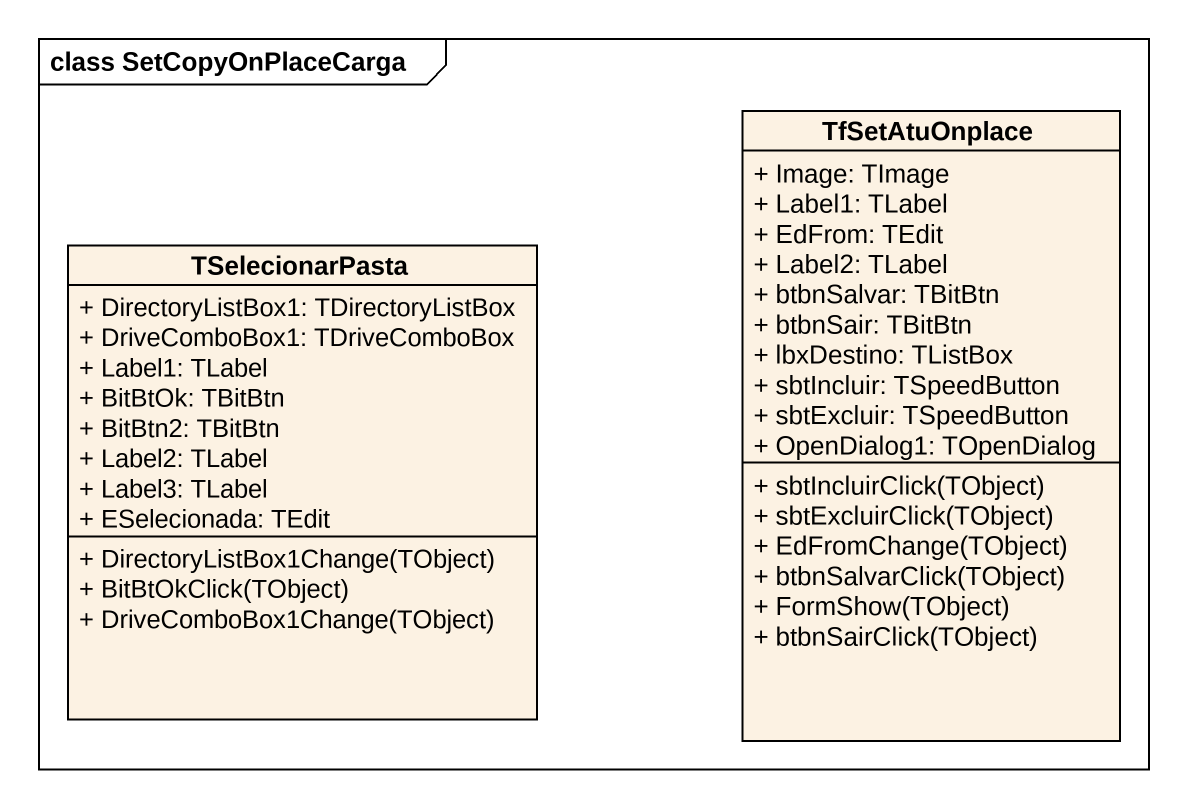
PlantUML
@startuml
mainframe class SetCopyOnPlaceCarga
hide circle
hide empty members
skinparam classAttributeIconSize 0
class TfSetAtuOnplace {
  + Image: TImage
  + Label1: TLabel
  + EdFrom: TEdit
  + Label2: TLabel
  + btbnSalvar: TBitBtn
  + btbnSair: TBitBtn
  + lbxDestino: TListBox
  + sbtIncluir: TSpeedButton
  + sbtExcluir: TSpeedButton
  + OpenDialog1: TOpenDialog
  + sbtIncluirClick(TObject)
  + sbtExcluirClick(TObject)
  + EdFromChange(TObject)
  + btbnSalvarClick(TObject)
  + FormShow(TObject)
  + btbnSairClick(TObject)
}
class TSelecionarPasta {
  + DirectoryListBox1: TDirectoryListBox
  + DriveComboBox1: TDriveComboBox
  + Label1: TLabel
  + BitBtOk: TBitBtn
  + BitBtn2: TBitBtn
  + Label2: TLabel
  + Label3: TLabel
  + ESelecionada: TEdit
  + DirectoryListBox1Change(TObject)
  + BitBtOkClick(TObject)
  + DriveComboBox1Change(TObject)
}
@enduml
